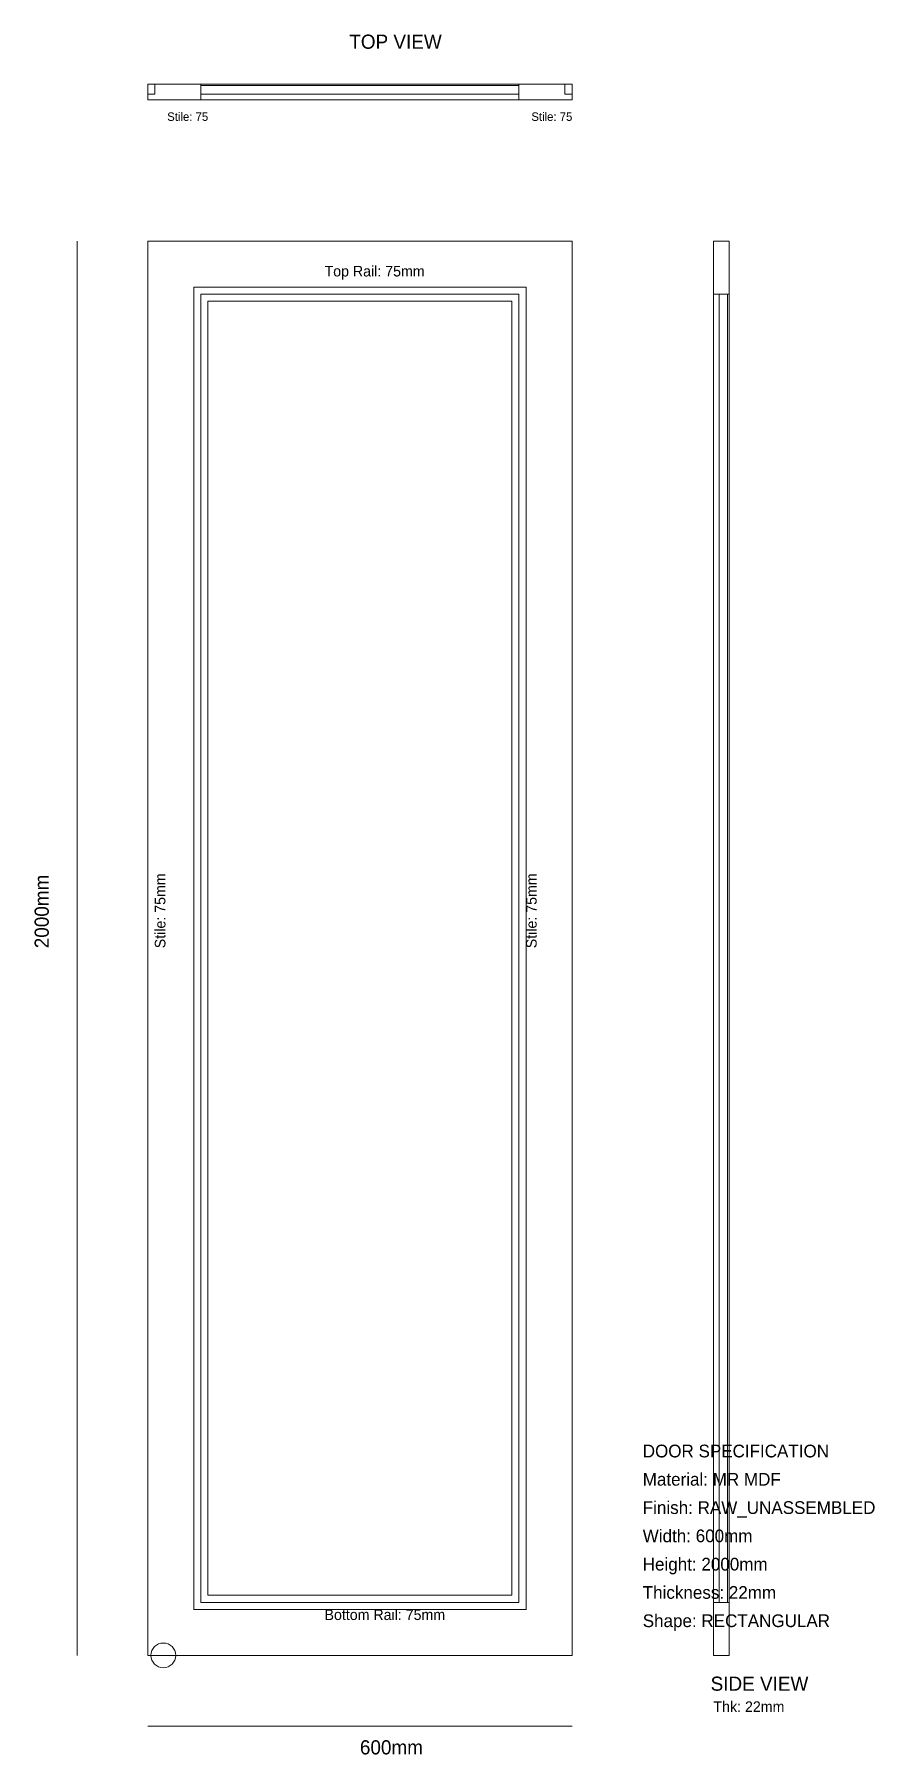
# Model space of a CAD drawing. Extents: x -160 to 1028, y -140 to 2292.
import ezdxf

# ---------------------------------------------------------------- set-up
doc = ezdxf.new("R2010")
doc.units = 0
for name, color, linetype, lineweight in [('BORDERS', 4, 'Continuous', 0), ('DIMENSIONS', 7, 'Continuous', 0), ('FRAME', 7, 'Continuous', 0), ('PANEL_GEOMETRY', 2, 'Continuous', 0), ('PANELS', 2, 'Continuous', 0), ('T3_INNER_BREAK', 6, 'Continuous', 0), ('T3_REBATE_FINISH', 6, 'Continuous', 0), ('T4_PROFILE_8MM_FINAL', 5, 'Continuous', 0), ('T4_PROFILE_8MM_OS', 5, 'Continuous', 0), ('T6_INNER_ONION', 1, 'Continuous', 0), ('T6_REBATE_12MM', 1, 'Continuous', 0), ('T8_DRILL_35MM', 3, 'Continuous', 0)]:
    doc.layers.add(name, color=color, linetype=linetype, lineweight=lineweight)

msp = doc.modelspace()

# ---------------------------------------------------------------- linework, layer by layer
at = {"layer": 'BORDERS'}
for p, q in [((10, 2222), (10, 2208)), ((75, 2200), (75, 2222)), ((525, 2200), (525, 2222)), ((590, 2222), (590, 2208)), ((0, 2208), (10, 2208)), ((600, 2208), (590, 2208)), ((800, 1925), (822, 1925)), ((800, 75), (822, 75))]:
    msp.add_line(p, q, dxfattribs=at)
at = {"layer": 'DIMENSIONS'}
for p, q in [((-100, 0), (-100, 2000)), ((0, -100), (600, -100))]:
    msp.add_line(p, q, dxfattribs=at)
at = {"layer": 'FRAME'}
for points in [[(0, 2200), (600, 2200), (600, 2222), (0, 2222)], [(800, 0), (822, 0), (822, 2000), (800, 2000)]]:
    msp.add_lwpolyline(points, close=True, dxfattribs=at)
at = {"layer": 'PANEL_GEOMETRY'}
msp.add_lwpolyline([(85, 85), (515, 85), (515, 1915), (85, 1915)], close=True, dxfattribs=at)
at = {"layer": 'PANELS'}
for points in [[(75, 2208), (525, 2208), (525, 2220), (75, 2220)], [(808, 75), (820, 75), (820, 1925), (808, 1925)]]:
    msp.add_lwpolyline(points, close=True, dxfattribs=at)
at = {"layer": 'T3_INNER_BREAK'}
msp.add_lwpolyline([(75, 75), (525, 75), (525, 1925), (75, 1925)], close=True, dxfattribs=at)
at = {"layer": 'T3_REBATE_FINISH'}
msp.add_lwpolyline([(65, 65), (535, 65), (535, 1935), (65, 1935)], close=True, dxfattribs=at)
at = {"layer": 'T4_PROFILE_8MM_FINAL'}
msp.add_lwpolyline([(0, 0), (600, 0), (600, 2000), (0, 2000)], close=True, dxfattribs=at)
at = {"layer": 'T4_PROFILE_8MM_OS'}
msp.add_lwpolyline([(0, 0), (600, 0), (600, 2000), (0, 2000)], close=True, dxfattribs=at)
at = {"layer": 'T6_INNER_ONION'}
msp.add_lwpolyline([(75, 75), (525, 75), (525, 1925), (75, 1925)], close=True, dxfattribs=at)
at = {"layer": 'T6_REBATE_12MM'}
msp.add_lwpolyline([(65, 65), (535, 65), (535, 1935), (65, 1935)], close=True, dxfattribs=at)
at = {"layer": 'T8_DRILL_35MM'}
msp.add_circle((22, 0), 17.5, dxfattribs=at)

# ---------------------------------------------------------------- texts
at = {"layer": 'DIMENSIONS'}
for s, height, p in [('TOP VIEW', 20, (285, 2272)), ('Stile: 75', 12, (27.5, 2170)), ('Stile: 75', 12, (542.5, 2170)), ('Top Rail: 75mm', 15, (250, 1950)), ('DOOR SPECIFICATION', 18, (700, 280)), ('Material: MR MDF', 18, (700, 240)), ('Finish: RAW_UNASSEMBLED', 18, (700, 200)), ('Width: 600mm', 18, (700, 160)), ('Height: 2000mm', 18, (700, 120)), ('Thickness: 22mm', 18, (700, 80)), ('Bottom Rail: 75mm', 15, (250, 50)), ('Shape: RECTANGULAR', 18, (700, 40)), ('SIDE VIEW', 20, (796, -50)), ('Thk: 22mm', 15, (800, -80)), ('600mm', 20, (300, -140))]:
    msp.add_text(s, height=height, dxfattribs=at).set_placement(p)
for s, height, p in [('2000mm', 20, (-140, 1000)), ('Stile: 75mm', 15, (25, 1000)), ('Stile: 75mm', 15, (550, 1000))]:
    msp.add_text(s, height=height, rotation=90, dxfattribs=at).set_placement(p)

doc.saveas('drawing.dxf')
